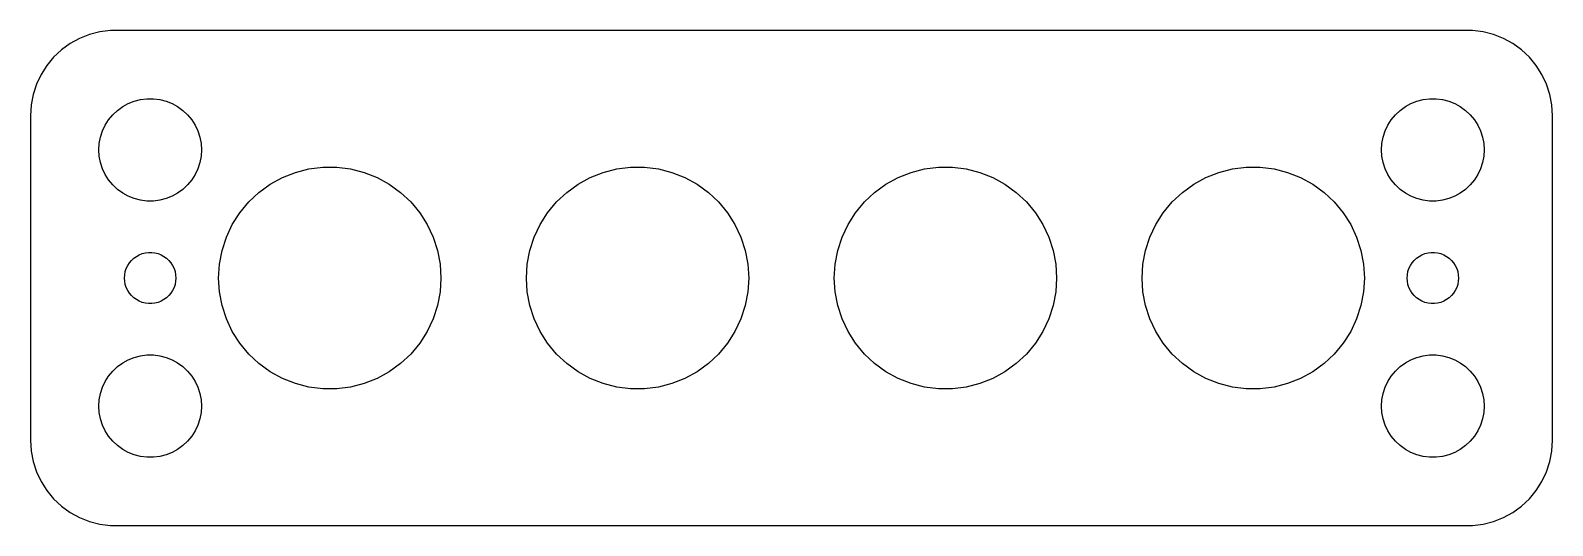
# Model space of a CAD drawing. Header units: metres. Extents: x -44.5 to 44.5, y -14.5 to 14.5.
import ezdxf

# ---------------------------------------------------------------- set-up
doc = ezdxf.new("R2010")
doc.units = ezdxf.units.M

msp = doc.modelspace()

# ---------------------------------------------------------------- linework, layer by layer
for p, q in [((-41.0451, 14.2553), (-41.6289, 14.0241)), ((-40.4369, 14.4114), (-41.0451, 14.2553)), ((-39.8139, 14.4901), (-40.4369, 14.4114)), ((39.8139, 14.4901), (-39.8139, 14.4901)), ((40.4369, 14.4114), (39.8139, 14.4901)), ((41.0451, 14.2553), (40.4369, 14.4114)), ((41.6289, 14.0241), (41.0451, 14.2553)), ((-42.6871, 13.3526), (-43.1448, 12.9227)), ((-42.1791, 13.7216), (-42.6871, 13.3526)), ((-41.6289, 14.0241), (-42.1791, 13.7216)), ((42.1791, 13.7216), (41.6289, 14.0241)), ((42.6871, 13.3526), (42.1791, 13.7216)), ((43.1448, 12.9227), (42.6871, 13.3526)), ((-43.1448, 12.9227), (-43.5451, 12.4389)), ((43.5451, 12.4389), (43.1448, 12.9227)), ((-43.8815, 11.9088), (-44.1489, 11.3406)), ((-43.5451, 12.4389), (-43.8815, 11.9088)), ((43.8815, 11.9088), (43.5451, 12.4389)), ((44.1489, 11.3406), (43.8815, 11.9088)), ((-44.3429, 10.7434), (-44.4606, 10.1267)), ((-44.1489, 11.3406), (-44.3429, 10.7434)), ((44.3429, 10.7434), (44.1489, 11.3406)), ((44.4606, 10.1267), (44.3429, 10.7434)), ((-44.4606, 10.1267), (-44.5, 9.5)), ((-39.6869, 9.55363), (-39.4123, 9.81154)), ((-39.4123, 9.81154), (-39.1075, 10.033)), ((-39.1075, 10.033), (-38.7773, 10.2145)), ((-38.7773, 10.2145), (-38.427, 10.3532)), ((-38.427, 10.3532), (-38.0621, 10.4469)), ((-38.0621, 10.4469), (-37.6884, 10.4941)), ((-37.6884, 10.4941), (-37.3116, 10.4941)), ((-37.3116, 10.4941), (-36.9379, 10.4469)), ((-36.9379, 10.4469), (-36.5729, 10.3532)), ((-36.5729, 10.3532), (-36.2227, 10.2145)), ((-36.2227, 10.2145), (-35.8925, 10.033)), ((-35.8925, 10.033), (-35.5877, 9.81154)), ((-35.5877, 9.81154), (-35.3131, 9.55363)), ((35.3131, 9.55363), (35.5877, 9.81154)), ((35.5877, 9.81154), (35.8925, 10.033)), ((35.8925, 10.033), (36.2227, 10.2145)), ((36.2227, 10.2145), (36.5729, 10.3532)), ((36.5729, 10.3532), (36.9379, 10.4469)), ((36.9379, 10.4469), (37.3116, 10.4941)), ((37.3116, 10.4941), (37.6884, 10.4941)), ((37.6884, 10.4941), (38.0621, 10.4469)), ((38.0621, 10.4469), (38.427, 10.3532)), ((38.427, 10.3532), (38.7773, 10.2145)), ((38.7773, 10.2145), (39.1075, 10.033)), ((39.1075, 10.033), (39.4123, 9.81154)), ((39.4123, 9.81154), (39.6869, 9.55363)), ((44.5, 9.5), (44.4606, 10.1267)), ((-44.5, 9.5), (-44.5, -9.5)), ((-40.2893, 8.60437), (-40.1289, 8.94525)), ((-40.1289, 8.94525), (-39.927, 9.26335)), ((-39.927, 9.26335), (-39.6869, 9.55363)), ((-35.3131, 9.55363), (-35.0729, 9.26335)), ((-35.0729, 9.26335), (-34.8711, 8.94525)), ((-34.8711, 8.94525), (-34.7107, 8.60437)), ((34.7107, 8.60437), (34.8711, 8.94525)), ((34.8711, 8.94525), (35.0729, 9.26335)), ((35.0729, 9.26335), (35.3131, 9.55363)), ((39.6869, 9.55363), (39.927, 9.26335)), ((39.927, 9.26335), (40.1289, 8.94525)), ((40.1289, 8.94525), (40.2893, 8.60437)), ((44.5, -9.5), (44.5, 9.5)), ((-40.4763, 7.87599), (-40.4057, 8.24606)), ((-40.4057, 8.24606), (-40.2893, 8.60437)), ((-34.7107, 8.60437), (-34.5942, 8.24606)), ((-34.5942, 8.24606), (-34.5237, 7.87599)), ((34.5237, 7.87599), (34.5942, 8.24606)), ((34.5942, 8.24606), (34.7107, 8.60437)), ((40.2893, 8.60437), (40.4057, 8.24606)), ((40.4057, 8.24606), (40.4763, 7.87599)), ((-40.5, 7.5), (-40.4763, 7.87599)), ((-40.4763, 7.12399), (-40.5, 7.5)), ((-40.4057, 6.75392), (-40.4763, 7.12399)), ((-34.5237, 7.12399), (-34.5942, 6.75392)), ((-34.5237, 7.87599), (-34.5, 7.5)), ((-34.5, 7.5), (-34.5237, 7.12399)), ((34.5, 7.5), (34.5237, 7.87599)), ((34.5237, 7.12399), (34.5, 7.5)), ((34.5942, 6.75392), (34.5237, 7.12399)), ((40.4763, 7.12399), (40.4057, 6.75392)), ((40.4763, 7.87599), (40.5, 7.5)), ((40.5, 7.5), (40.4763, 7.12399)), ((-40.2893, 6.39561), (-40.4057, 6.75392)), ((-40.1289, 6.05473), (-40.2893, 6.39561)), ((-34.7107, 6.39561), (-34.8711, 6.05473)), ((-34.5942, 6.75392), (-34.7107, 6.39561)), ((-29.0086, 6.18185), (-28.218, 6.38486)), ((-28.218, 6.38486), (-27.4081, 6.48717)), ((-27.4081, 6.48717), (-26.5919, 6.48717)), ((-26.5919, 6.48717), (-25.782, 6.38486)), ((-25.782, 6.38486), (-24.9914, 6.18185)), ((-11.0086, 6.18185), (-10.218, 6.38486)), ((-10.218, 6.38486), (-9.40813, 6.48717)), ((-9.40813, 6.48717), (-8.59186, 6.48717)), ((-8.59186, 6.48717), (-7.78201, 6.38486)), ((-7.78201, 6.38486), (-6.99138, 6.18185)), ((6.99138, 6.18185), (7.78201, 6.38486)), ((7.78201, 6.38486), (8.59186, 6.48717)), ((8.59186, 6.48717), (9.40813, 6.48717)), ((9.40813, 6.48717), (10.218, 6.38486)), ((10.218, 6.38486), (11.0086, 6.18185)), ((24.9914, 6.18185), (25.782, 6.38486)), ((25.782, 6.38486), (26.5919, 6.48717)), ((26.5919, 6.48717), (27.4081, 6.48717)), ((27.4081, 6.48717), (28.218, 6.38486)), ((28.218, 6.38486), (29.0086, 6.18185)), ((34.7107, 6.39561), (34.5942, 6.75392)), ((34.8711, 6.05473), (34.7107, 6.39561)), ((40.2893, 6.39561), (40.1289, 6.05473)), ((40.4057, 6.75392), (40.2893, 6.39561)), ((-39.927, 5.73663), (-40.1289, 6.05473)), ((-39.6869, 5.44635), (-39.927, 5.73663)), ((-39.4123, 5.18845), (-39.6869, 5.44635)), ((-35.3131, 5.44635), (-35.5877, 5.18845)), ((-35.0729, 5.73663), (-35.3131, 5.44635)), ((-34.8711, 6.05473), (-35.0729, 5.73663)), ((-31.1432, 5.00833), (-30.4829, 5.48813)), ((-30.4829, 5.48813), (-29.7676, 5.88136)), ((-29.7676, 5.88136), (-29.0086, 6.18185)), ((-24.9914, 6.18185), (-24.2324, 5.88136)), ((-24.2324, 5.88136), (-23.5171, 5.48813)), ((-23.5171, 5.48813), (-22.8567, 5.00833)), ((-13.1432, 5.00833), (-12.4829, 5.48813)), ((-12.4829, 5.48813), (-11.7676, 5.88136)), ((-11.7676, 5.88136), (-11.0086, 6.18185)), ((-6.99138, 6.18185), (-6.23242, 5.88136)), ((-6.23242, 5.88136), (-5.51712, 5.48813)), ((-5.51712, 5.48813), (-4.85674, 5.00833)), ((4.85674, 5.00833), (5.51712, 5.48813)), ((5.51712, 5.48813), (6.23242, 5.88136)), ((6.23242, 5.88136), (6.99138, 6.18185)), ((11.0086, 6.18185), (11.7676, 5.88136)), ((11.7676, 5.88136), (12.4829, 5.48813)), ((12.4829, 5.48813), (13.1432, 5.00833)), ((22.8567, 5.00833), (23.5171, 5.48813)), ((23.5171, 5.48813), (24.2324, 5.88136)), ((24.2324, 5.88136), (24.9914, 6.18185)), ((29.0086, 6.18185), (29.7676, 5.88136)), ((29.7676, 5.88136), (30.4829, 5.48813)), ((30.4829, 5.48813), (31.1432, 5.00833)), ((35.0729, 5.73663), (34.8711, 6.05473)), ((35.3131, 5.44635), (35.0729, 5.73663)), ((35.5877, 5.18845), (35.3131, 5.44635)), ((39.6869, 5.44635), (39.4123, 5.18845)), ((39.927, 5.73663), (39.6869, 5.44635)), ((40.1289, 6.05473), (39.927, 5.73663)), ((-39.1075, 4.96701), (-39.4123, 5.18845)), ((-38.7773, 4.78551), (-39.1075, 4.96701)), ((-38.427, 4.64682), (-38.7773, 4.78551)), ((-38.0621, 4.55313), (-38.427, 4.64682)), ((-37.6884, 4.50591), (-38.0621, 4.55313)), ((-37.3116, 4.50591), (-37.6884, 4.50591)), ((-36.9379, 4.55313), (-37.3116, 4.50591)), ((-36.5729, 4.64682), (-36.9379, 4.55313)), ((-36.2227, 4.78551), (-36.5729, 4.64682)), ((-35.8925, 4.96701), (-36.2227, 4.78551)), ((-35.5877, 5.18845), (-35.8925, 4.96701)), ((-31.7383, 4.44955), (-31.1432, 5.00833)), ((-22.8567, 5.00833), (-22.2617, 4.44955)), ((-13.7383, 4.44955), (-13.1432, 5.00833)), ((-4.85674, 5.00833), (-4.2617, 4.44955)), ((4.2617, 4.44955), (4.85674, 5.00833)), ((13.1432, 5.00833), (13.7383, 4.44955)), ((22.2617, 4.44955), (22.8567, 5.00833)), ((31.1432, 5.00833), (31.7383, 4.44955)), ((35.8925, 4.96701), (35.5877, 5.18845)), ((36.2227, 4.78551), (35.8925, 4.96701)), ((36.5729, 4.64682), (36.2227, 4.78551)), ((36.9379, 4.55313), (36.5729, 4.64682)), ((37.3116, 4.50591), (36.9379, 4.55313)), ((37.6884, 4.50591), (37.3116, 4.50591)), ((38.0621, 4.55313), (37.6884, 4.50591)), ((38.427, 4.64682), (38.0621, 4.55313)), ((38.7773, 4.78551), (38.427, 4.64682)), ((39.1075, 4.96701), (38.7773, 4.78551)), ((39.4123, 5.18845), (39.1075, 4.96701)), ((-32.696, 3.13139), (-32.2586, 3.8206)), ((-32.2586, 3.8206), (-31.7383, 4.44955)), ((-22.2617, 4.44955), (-21.7414, 3.8206)), ((-21.7414, 3.8206), (-21.304, 3.13139)), ((-14.696, 3.13139), (-14.2586, 3.8206)), ((-14.2586, 3.8206), (-13.7383, 4.44955)), ((-4.2617, 4.44955), (-3.74138, 3.8206)), ((-3.74138, 3.8206), (-3.304, 3.13139)), ((3.304, 3.13139), (3.74138, 3.8206)), ((3.74138, 3.8206), (4.2617, 4.44955)), ((13.7383, 4.44955), (14.2586, 3.8206)), ((14.2586, 3.8206), (14.696, 3.13139)), ((21.304, 3.13139), (21.7414, 3.8206)), ((21.7414, 3.8206), (22.2617, 4.44955)), ((31.7383, 4.44955), (32.2586, 3.8206)), ((32.2586, 3.8206), (32.696, 3.13139)), ((-33.0435, 2.39281), (-32.696, 3.13139)), ((-21.304, 3.13139), (-20.9565, 2.39281)), ((-15.0435, 2.39281), (-14.696, 3.13139)), ((-3.304, 3.13139), (-2.95645, 2.39281)), ((2.95645, 2.39281), (3.304, 3.13139)), ((14.696, 3.13139), (15.0435, 2.39281)), ((20.9565, 2.39281), (21.304, 3.13139)), ((32.696, 3.13139), (33.0435, 2.39281)), ((-33.2958, 1.61647), (-33.0435, 2.39281)), ((-20.9565, 2.39281), (-20.7042, 1.61647)), ((-15.2958, 1.61647), (-15.0435, 2.39281)), ((-2.95645, 2.39281), (-2.70421, 1.61647)), ((2.70421, 1.61647), (2.95645, 2.39281)), ((15.0435, 2.39281), (15.2958, 1.61647)), ((20.7042, 1.61647), (20.9565, 2.39281)), ((33.0435, 2.39281), (33.2958, 1.61647)), ((-38.7135, 0.881668), (-38.5934, 1.02681)), ((-38.5934, 1.02681), (-38.4561, 1.15576)), ((-38.4561, 1.15576), (-38.3037, 1.26648)), ((-38.3037, 1.26648), (-38.1387, 1.35724)), ((-38.1387, 1.35724), (-37.9635, 1.42657)), ((-37.9635, 1.42657), (-37.7811, 1.47342)), ((-37.7811, 1.47342), (-37.5942, 1.49704)), ((-37.5942, 1.49704), (-37.4058, 1.49704)), ((-37.4058, 1.49704), (-37.2189, 1.47342)), ((-37.2189, 1.47342), (-37.0365, 1.42657)), ((-37.0365, 1.42657), (-36.8613, 1.35724)), ((-36.8613, 1.35724), (-36.6963, 1.26648)), ((-36.6963, 1.26648), (-36.5439, 1.15576)), ((-36.5439, 1.15576), (-36.4065, 1.02681)), ((-36.4065, 1.02681), (-36.2865, 0.881668)), ((-33.4487, 0.814651), (-33.2958, 1.61647)), ((-20.7042, 1.61647), (-20.5513, 0.814651)), ((-15.4487, 0.814651), (-15.2958, 1.61647)), ((-2.70421, 1.61647), (-2.55125, 0.814651)), ((2.55125, 0.814651), (2.70421, 1.61647)), ((15.2958, 1.61647), (15.4487, 0.814651)), ((20.5513, 0.814651), (20.7042, 1.61647)), ((33.2958, 1.61647), (33.4487, 0.814651)), ((36.2865, 0.881668), (36.4065, 1.02681)), ((36.4065, 1.02681), (36.5439, 1.15576)), ((36.5439, 1.15576), (36.6963, 1.26648)), ((36.6963, 1.26648), (36.8613, 1.35724)), ((36.8613, 1.35724), (37.0365, 1.42657)), ((37.0365, 1.42657), (37.2189, 1.47342)), ((37.2189, 1.47342), (37.4058, 1.49704)), ((37.4058, 1.49704), (37.5942, 1.49704)), ((37.5942, 1.49704), (37.7811, 1.47342)), ((37.7811, 1.47342), (37.9635, 1.42657)), ((37.9635, 1.42657), (38.1387, 1.35724)), ((38.1387, 1.35724), (38.3037, 1.26648)), ((38.3037, 1.26648), (38.4561, 1.15576)), ((38.4561, 1.15576), (38.5934, 1.02681)), ((38.5934, 1.02681), (38.7135, 0.881668)), ((-39, 0), (-38.9882, 0.187988)), ((-38.9882, -0.187988), (-39, 0)), ((-38.9882, 0.187988), (-38.9529, 0.373032)), ((-38.9529, 0.373032), (-38.8947, 0.552185)), ((-38.8947, 0.552185), (-38.8145, 0.722626)), ((-38.8145, 0.722626), (-38.7135, 0.881668)), ((-36.2865, 0.881668), (-36.1855, 0.722626)), ((-36.1855, 0.722626), (-36.1053, 0.552185)), ((-36.1053, 0.552185), (-36.0471, 0.373032)), ((-36.0471, 0.373032), (-36.0118, 0.187988)), ((-36.0118, 0.187988), (-36, 0)), ((-36, 0), (-36.0118, -0.187988)), ((-33.5, 0), (-33.4487, 0.814651)), ((-33.4487, -0.814651), (-33.5, 0)), ((-20.5513, 0.814651), (-20.5, 0)), ((-20.5, 0), (-20.5513, -0.814651)), ((-15.5, 0), (-15.4487, 0.814651)), ((-15.4487, -0.814651), (-15.5, 0)), ((-2.55125, 0.814651), (-2.5, 0)), ((-2.5, 0), (-2.55125, -0.814651)), ((2.5, 0), (2.55125, 0.814651)), ((2.55125, -0.814651), (2.5, 0)), ((15.4487, 0.814651), (15.5, 0)), ((15.5, 0), (15.4487, -0.814651)), ((20.5, 0), (20.5513, 0.814651)), ((20.5513, -0.814651), (20.5, 0)), ((33.4487, 0.814651), (33.5, 0)), ((33.5, 0), (33.4487, -0.814651)), ((36, 0), (36.0118, 0.187988)), ((36.0118, -0.187988), (36, 0)), ((36.0118, 0.187988), (36.0471, 0.373032)), ((36.0471, 0.373032), (36.1053, 0.552185)), ((36.1053, 0.552185), (36.1855, 0.722626)), ((36.1855, 0.722626), (36.2865, 0.881668)), ((38.7135, 0.881668), (38.8145, 0.722626)), ((38.8145, 0.722626), (38.8947, 0.552185)), ((38.8947, 0.552185), (38.9529, 0.373032)), ((38.9529, 0.373032), (38.9882, 0.187988)), ((38.9882, 0.187988), (39, 0)), ((39, 0), (38.9882, -0.187988)), ((-38.9529, -0.373032), (-38.9882, -0.187988)), ((-38.8947, -0.552185), (-38.9529, -0.373032)), ((-38.8145, -0.722626), (-38.8947, -0.552185)), ((-38.7135, -0.881668), (-38.8145, -0.722626)), ((-38.5934, -1.02681), (-38.7135, -0.881668)), ((-36.2865, -0.881668), (-36.4065, -1.02681)), ((-36.1855, -0.722626), (-36.2865, -0.881668)), ((-36.1053, -0.552185), (-36.1855, -0.722626)), ((-36.0471, -0.373032), (-36.1053, -0.552185)), ((-36.0118, -0.187988), (-36.0471, -0.373032)), ((-33.2958, -1.61647), (-33.4487, -0.814651)), ((-20.5513, -0.814651), (-20.7042, -1.61647)), ((-15.2958, -1.61647), (-15.4487, -0.814651)), ((-2.55125, -0.814651), (-2.70421, -1.61647)), ((2.70421, -1.61647), (2.55125, -0.814651)), ((15.4487, -0.814651), (15.2958, -1.61647)), ((20.7042, -1.61647), (20.5513, -0.814651)), ((33.4487, -0.814651), (33.2958, -1.61647)), ((36.0471, -0.373032), (36.0118, -0.187988)), ((36.1053, -0.552185), (36.0471, -0.373032)), ((36.1855, -0.722626), (36.1053, -0.552185)), ((36.2865, -0.881668), (36.1855, -0.722626)), ((36.4065, -1.02681), (36.2865, -0.881668)), ((38.7135, -0.881668), (38.5934, -1.02681)), ((38.8145, -0.722626), (38.7135, -0.881668)), ((38.8947, -0.552185), (38.8145, -0.722626)), ((38.9529, -0.373032), (38.8947, -0.552185)), ((38.9882, -0.187988), (38.9529, -0.373032)), ((-38.4561, -1.15576), (-38.5934, -1.02681)), ((-38.3037, -1.26648), (-38.4561, -1.15576)), ((-38.1387, -1.35724), (-38.3037, -1.26648)), ((-37.9635, -1.42657), (-38.1387, -1.35724)), ((-37.7811, -1.47342), (-37.9635, -1.42657)), ((-37.5942, -1.49704), (-37.7811, -1.47342)), ((-37.4058, -1.49704), (-37.5942, -1.49704)), ((-37.2189, -1.47342), (-37.4058, -1.49704)), ((-37.0365, -1.42657), (-37.2189, -1.47342)), ((-36.8613, -1.35724), (-37.0365, -1.42657)), ((-36.6963, -1.26648), (-36.8613, -1.35724)), ((-36.5439, -1.15576), (-36.6963, -1.26648)), ((-36.4065, -1.02681), (-36.5439, -1.15576)), ((-33.0435, -2.39281), (-33.2958, -1.61647)), ((-20.7042, -1.61647), (-20.9565, -2.39281)), ((-15.0435, -2.39281), (-15.2958, -1.61647)), ((-2.70421, -1.61647), (-2.95645, -2.39281)), ((2.95645, -2.39281), (2.70421, -1.61647)), ((15.2958, -1.61647), (15.0435, -2.39281)), ((20.9565, -2.39281), (20.7042, -1.61647)), ((33.2958, -1.61647), (33.0435, -2.39281)), ((36.5439, -1.15576), (36.4065, -1.02681)), ((36.6963, -1.26648), (36.5439, -1.15576)), ((36.8613, -1.35724), (36.6963, -1.26648)), ((37.0365, -1.42657), (36.8613, -1.35724)), ((37.2189, -1.47342), (37.0365, -1.42657)), ((37.4058, -1.49704), (37.2189, -1.47342)), ((37.5942, -1.49704), (37.4058, -1.49704)), ((37.7811, -1.47342), (37.5942, -1.49704)), ((37.9635, -1.42657), (37.7811, -1.47342)), ((38.1387, -1.35724), (37.9635, -1.42657)), ((38.3037, -1.26648), (38.1387, -1.35724)), ((38.4561, -1.15576), (38.3037, -1.26648)), ((38.5934, -1.02681), (38.4561, -1.15576)), ((-32.696, -3.13139), (-33.0435, -2.39281)), ((-20.9565, -2.39281), (-21.304, -3.13139)), ((-14.696, -3.13139), (-15.0435, -2.39281)), ((-2.95645, -2.39281), (-3.304, -3.13139)), ((3.304, -3.13139), (2.95645, -2.39281)), ((15.0435, -2.39281), (14.696, -3.13139)), ((21.304, -3.13139), (20.9565, -2.39281)), ((33.0435, -2.39281), (32.696, -3.13139)), ((-32.2586, -3.8206), (-32.696, -3.13139)), ((-21.304, -3.13139), (-21.7414, -3.8206)), ((-14.2586, -3.8206), (-14.696, -3.13139)), ((-3.304, -3.13139), (-3.74138, -3.8206)), ((3.74138, -3.8206), (3.304, -3.13139)), ((14.696, -3.13139), (14.2586, -3.8206)), ((21.7414, -3.8206), (21.304, -3.13139)), ((32.696, -3.13139), (32.2586, -3.8206)), ((-31.7383, -4.44955), (-32.2586, -3.8206)), ((-31.1432, -5.00833), (-31.7383, -4.44955)), ((-22.2617, -4.44955), (-22.8567, -5.00833)), ((-21.7414, -3.8206), (-22.2617, -4.44955)), ((-13.7383, -4.44955), (-14.2586, -3.8206)), ((-13.1432, -5.00833), (-13.7383, -4.44955)), ((-4.2617, -4.44955), (-4.85674, -5.00833)), ((-3.74138, -3.8206), (-4.2617, -4.44955)), ((4.2617, -4.44955), (3.74138, -3.8206)), ((4.85674, -5.00833), (4.2617, -4.44955)), ((13.7383, -4.44955), (13.1432, -5.00833)), ((14.2586, -3.8206), (13.7383, -4.44955)), ((22.2617, -4.44955), (21.7414, -3.8206)), ((22.8567, -5.00833), (22.2617, -4.44955)), ((31.7383, -4.44955), (31.1432, -5.00833)), ((32.2586, -3.8206), (31.7383, -4.44955)), ((-39.6869, -5.44635), (-39.4123, -5.18845)), ((-39.4123, -5.18845), (-39.1075, -4.96701)), ((-39.1075, -4.96701), (-38.7773, -4.78551)), ((-38.7773, -4.78551), (-38.427, -4.64682)), ((-38.427, -4.64682), (-38.0621, -4.55313)), ((-38.0621, -4.55313), (-37.6884, -4.50591)), ((-37.6884, -4.50591), (-37.3116, -4.50591)), ((-37.3116, -4.50591), (-36.9379, -4.55313)), ((-36.9379, -4.55313), (-36.5729, -4.64682)), ((-36.5729, -4.64682), (-36.2227, -4.78551)), ((-36.2227, -4.78551), (-35.8925, -4.96701)), ((-35.8925, -4.96701), (-35.5877, -5.18845)), ((-35.5877, -5.18845), (-35.3131, -5.44635)), ((-30.4829, -5.48813), (-31.1432, -5.00833)), ((-22.8567, -5.00833), (-23.5171, -5.48813)), ((-12.4829, -5.48813), (-13.1432, -5.00833)), ((-4.85674, -5.00833), (-5.51712, -5.48813)), ((5.51712, -5.48813), (4.85674, -5.00833)), ((13.1432, -5.00833), (12.4829, -5.48813)), ((23.5171, -5.48813), (22.8567, -5.00833)), ((31.1432, -5.00833), (30.4829, -5.48813)), ((35.3131, -5.44635), (35.5877, -5.18845)), ((35.5877, -5.18845), (35.8925, -4.96701)), ((35.8925, -4.96701), (36.2227, -4.78551)), ((36.2227, -4.78551), (36.5729, -4.64682)), ((36.5729, -4.64682), (36.9379, -4.55313)), ((36.9379, -4.55313), (37.3116, -4.50591)), ((37.3116, -4.50591), (37.6884, -4.50591)), ((37.6884, -4.50591), (38.0621, -4.55313)), ((38.0621, -4.55313), (38.427, -4.64682)), ((38.427, -4.64682), (38.7773, -4.78551)), ((38.7773, -4.78551), (39.1075, -4.96701)), ((39.1075, -4.96701), (39.4123, -5.18845)), ((39.4123, -5.18845), (39.6869, -5.44635)), ((-40.2893, -6.39561), (-40.1289, -6.05473)), ((-40.1289, -6.05473), (-39.927, -5.73663)), ((-39.927, -5.73663), (-39.6869, -5.44635)), ((-35.3131, -5.44635), (-35.0729, -5.73663)), ((-35.0729, -5.73663), (-34.8711, -6.05473)), ((-34.8711, -6.05473), (-34.7107, -6.39561)), ((-29.7676, -5.88136), (-30.4829, -5.48813)), ((-29.0086, -6.18185), (-29.7676, -5.88136)), ((-28.218, -6.38486), (-29.0086, -6.18185)), ((-24.9914, -6.18185), (-25.782, -6.38486)), ((-24.2324, -5.88136), (-24.9914, -6.18185)), ((-23.5171, -5.48813), (-24.2324, -5.88136)), ((-11.7676, -5.88136), (-12.4829, -5.48813)), ((-11.0086, -6.18185), (-11.7676, -5.88136)), ((-10.218, -6.38486), (-11.0086, -6.18185)), ((-6.99138, -6.18185), (-7.78201, -6.38486)), ((-6.23242, -5.88136), (-6.99138, -6.18185)), ((-5.51712, -5.48813), (-6.23242, -5.88136)), ((6.23242, -5.88136), (5.51712, -5.48813)), ((6.99138, -6.18185), (6.23242, -5.88136)), ((7.78201, -6.38486), (6.99138, -6.18185)), ((11.0086, -6.18185), (10.218, -6.38486)), ((11.7676, -5.88136), (11.0086, -6.18185)), ((12.4829, -5.48813), (11.7676, -5.88136)), ((24.2324, -5.88136), (23.5171, -5.48813)), ((24.9914, -6.18185), (24.2324, -5.88136)), ((25.782, -6.38486), (24.9914, -6.18185)), ((29.0086, -6.18185), (28.218, -6.38486)), ((29.7676, -5.88136), (29.0086, -6.18185)), ((30.4829, -5.48813), (29.7676, -5.88136)), ((34.7107, -6.39561), (34.8711, -6.05473)), ((34.8711, -6.05473), (35.0729, -5.73663)), ((35.0729, -5.73663), (35.3131, -5.44635)), ((39.6869, -5.44635), (39.927, -5.73663)), ((39.927, -5.73663), (40.1289, -6.05473)), ((40.1289, -6.05473), (40.2893, -6.39561)), ((-40.4763, -7.12399), (-40.4057, -6.75392)), ((-40.4057, -6.75392), (-40.2893, -6.39561)), ((-34.7107, -6.39561), (-34.5942, -6.75392)), ((-34.5942, -6.75392), (-34.5237, -7.12399)), ((-27.4081, -6.48717), (-28.218, -6.38486)), ((-26.5919, -6.48717), (-27.4081, -6.48717)), ((-25.782, -6.38486), (-26.5919, -6.48717)), ((-9.40813, -6.48717), (-10.218, -6.38486)), ((-8.59186, -6.48717), (-9.40813, -6.48717)), ((-7.78201, -6.38486), (-8.59186, -6.48717)), ((8.59186, -6.48717), (7.78201, -6.38486)), ((9.40813, -6.48717), (8.59186, -6.48717)), ((10.218, -6.38486), (9.40813, -6.48717)), ((26.5919, -6.48717), (25.782, -6.38486)), ((27.4081, -6.48717), (26.5919, -6.48717)), ((28.218, -6.38486), (27.4081, -6.48717)), ((34.5237, -7.12399), (34.5942, -6.75392)), ((34.5942, -6.75392), (34.7107, -6.39561)), ((40.2893, -6.39561), (40.4057, -6.75392)), ((40.4057, -6.75392), (40.4763, -7.12399)), ((-40.5, -7.5), (-40.4763, -7.12399)), ((-40.4763, -7.87599), (-40.5, -7.5)), ((-40.4057, -8.24606), (-40.4763, -7.87599)), ((-34.5237, -7.87599), (-34.5942, -8.24606)), ((-34.5237, -7.12399), (-34.5, -7.5)), ((-34.5, -7.5), (-34.5237, -7.87599)), ((34.5, -7.5), (34.5237, -7.12399)), ((34.5237, -7.87599), (34.5, -7.5)), ((34.5942, -8.24606), (34.5237, -7.87599)), ((40.4763, -7.87599), (40.4057, -8.24606)), ((40.4763, -7.12399), (40.5, -7.5)), ((40.5, -7.5), (40.4763, -7.87599)), ((-40.2893, -8.60437), (-40.4057, -8.24606)), ((-40.1289, -8.94525), (-40.2893, -8.60437)), ((-34.7107, -8.60437), (-34.8711, -8.94525)), ((-34.5942, -8.24606), (-34.7107, -8.60437)), ((34.7107, -8.60437), (34.5942, -8.24606)), ((34.8711, -8.94525), (34.7107, -8.60437)), ((40.2893, -8.60437), (40.1289, -8.94525)), ((40.4057, -8.24606), (40.2893, -8.60437)), ((-44.5, -9.5), (-44.4606, -10.1267)), ((-39.927, -9.26335), (-40.1289, -8.94525)), ((-39.6869, -9.55363), (-39.927, -9.26335)), ((-39.4123, -9.81154), (-39.6869, -9.55363)), ((-35.3131, -9.55363), (-35.5877, -9.81154)), ((-35.0729, -9.26335), (-35.3131, -9.55363)), ((-34.8711, -8.94525), (-35.0729, -9.26335)), ((35.0729, -9.26335), (34.8711, -8.94525)), ((35.3131, -9.55363), (35.0729, -9.26335)), ((35.5877, -9.81154), (35.3131, -9.55363)), ((39.6869, -9.55363), (39.4123, -9.81154)), ((39.927, -9.26335), (39.6869, -9.55363)), ((40.1289, -8.94525), (39.927, -9.26335)), ((44.4606, -10.1267), (44.5, -9.5)), ((-44.4606, -10.1267), (-44.3429, -10.7434)), ((-39.1075, -10.033), (-39.4123, -9.81154)), ((-38.7773, -10.2145), (-39.1075, -10.033)), ((-38.427, -10.3532), (-38.7773, -10.2145)), ((-38.0621, -10.4469), (-38.427, -10.3532)), ((-37.6884, -10.4941), (-38.0621, -10.4469)), ((-37.3116, -10.4941), (-37.6884, -10.4941)), ((-36.9379, -10.4469), (-37.3116, -10.4941)), ((-36.5729, -10.3532), (-36.9379, -10.4469)), ((-36.2227, -10.2145), (-36.5729, -10.3532)), ((-35.8925, -10.033), (-36.2227, -10.2145)), ((-35.5877, -9.81154), (-35.8925, -10.033)), ((35.8925, -10.033), (35.5877, -9.81154)), ((36.2227, -10.2145), (35.8925, -10.033)), ((36.5729, -10.3532), (36.2227, -10.2145)), ((36.9379, -10.4469), (36.5729, -10.3532)), ((37.3116, -10.4941), (36.9379, -10.4469)), ((37.6884, -10.4941), (37.3116, -10.4941)), ((38.0621, -10.4469), (37.6884, -10.4941)), ((38.427, -10.3532), (38.0621, -10.4469)), ((38.7773, -10.2145), (38.427, -10.3532)), ((39.1075, -10.033), (38.7773, -10.2145)), ((39.4123, -9.81154), (39.1075, -10.033)), ((44.3429, -10.7434), (44.4606, -10.1267)), ((-44.3429, -10.7434), (-44.1489, -11.3406)), ((-44.1489, -11.3406), (-43.8815, -11.9088)), ((43.8815, -11.9088), (44.1489, -11.3406)), ((44.1489, -11.3406), (44.3429, -10.7434)), ((-43.8815, -11.9088), (-43.5451, -12.4389)), ((-43.5451, -12.4389), (-43.1448, -12.9227)), ((43.1448, -12.9227), (43.5451, -12.4389)), ((43.5451, -12.4389), (43.8815, -11.9088)), ((-43.1448, -12.9227), (-42.6871, -13.3526)), ((42.6871, -13.3526), (43.1448, -12.9227)), ((-42.6871, -13.3526), (-42.1791, -13.7216)), ((-42.1791, -13.7216), (-41.6289, -14.0241)), ((-41.6289, -14.0241), (-41.0451, -14.2553)), ((41.0451, -14.2553), (41.6289, -14.0241)), ((41.6289, -14.0241), (42.1791, -13.7216)), ((42.1791, -13.7216), (42.6871, -13.3526)), ((-41.0451, -14.2553), (-40.4369, -14.4114)), ((-40.4369, -14.4114), (-39.8139, -14.4901)), ((-39.8139, -14.4901), (39.8139, -14.4901)), ((39.8139, -14.4901), (40.4369, -14.4114)), ((40.4369, -14.4114), (41.0451, -14.2553))]:
    msp.add_line(p, q)

doc.saveas('drawing.dxf')
